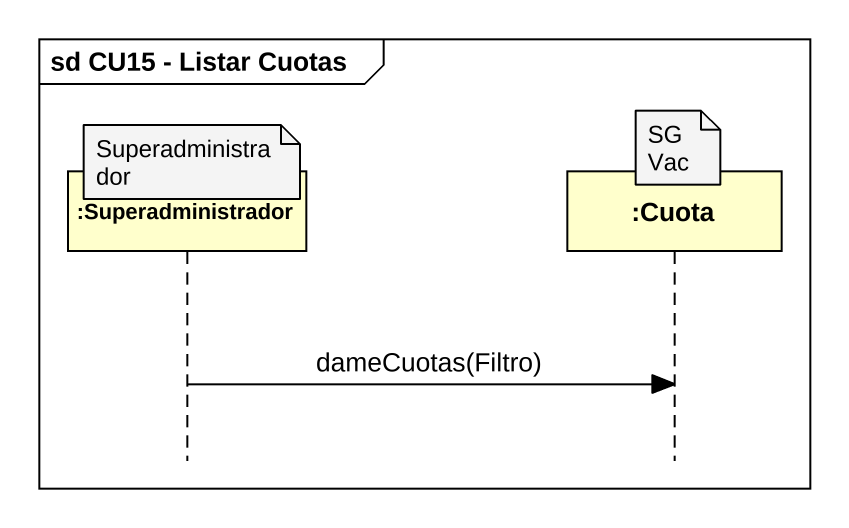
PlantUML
@startuml
mainframe sd CU15 - Listar Cuotas
hide footbox
participant ":Superadministrador" as Superadministrador
participant ":Cuota" as Cuota

note over Cuota : SGVac
note over Superadministrador : Superadministrador
Superadministrador -> Cuota : dameCuotas(Filtro)
@enduml
